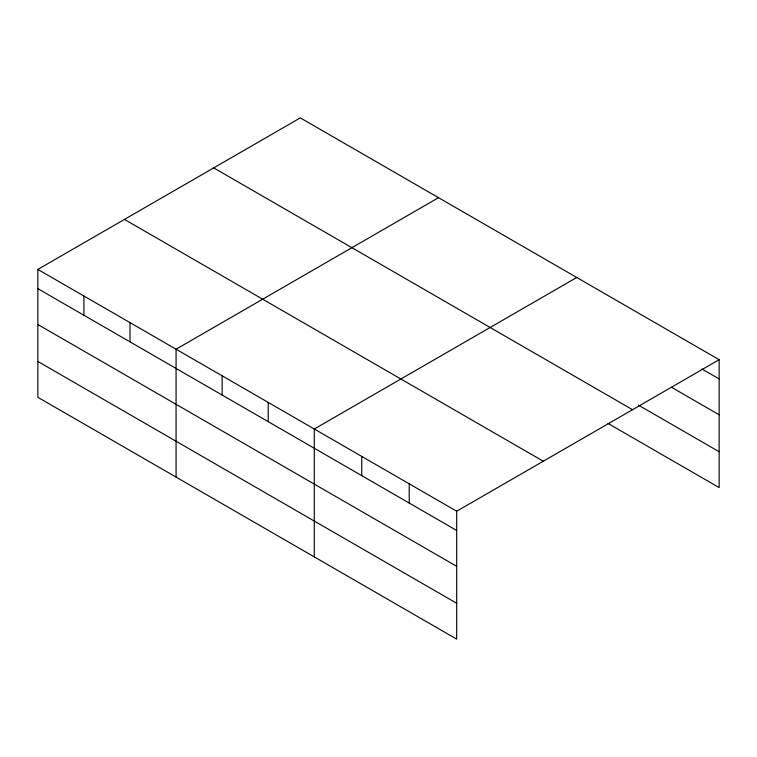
<?xml version="1.0" encoding="UTF-8"?>
<svg xmlns="http://www.w3.org/2000/svg" width="757" height="757" viewBox="0 0 757 757"><rect width="100%" height="100%" fill="white"/><g stroke="black" fill="none" stroke-linecap="round" stroke-linejoin="round"><path stroke-width="1.14" d="M37.85 269.416L456.689 511.221L456.689 639.116L37.85 397.302L37.85 269.416L300.311 117.884L719.15 359.698L719.15 487.584L608.051 423.447M438.53 197.681L176.069 349.214L176.069 477.109M576.749 277.478L314.278 429.011L314.278 556.906M456.689 511.221L719.15 359.698M701.985 369.028L719.15 378.935M671.686 387.385L719.15 414.789M638.35 405.09L719.15 451.73M213.701 167.884L632.54 409.698M124.46 219.407L543.299 461.221M37.85 288.654L456.689 530.468M37.85 324.507L456.689 566.321M37.85 361.449L456.689 603.263M409.215 483.818L409.215 503.064M361.751 456.414L361.751 475.661M268.215 402.412L268.215 421.658M222.142 375.813L222.142 395.05M129.996 322.614L129.996 341.852M83.923 296.015L83.923 315.253"/></g></svg>
